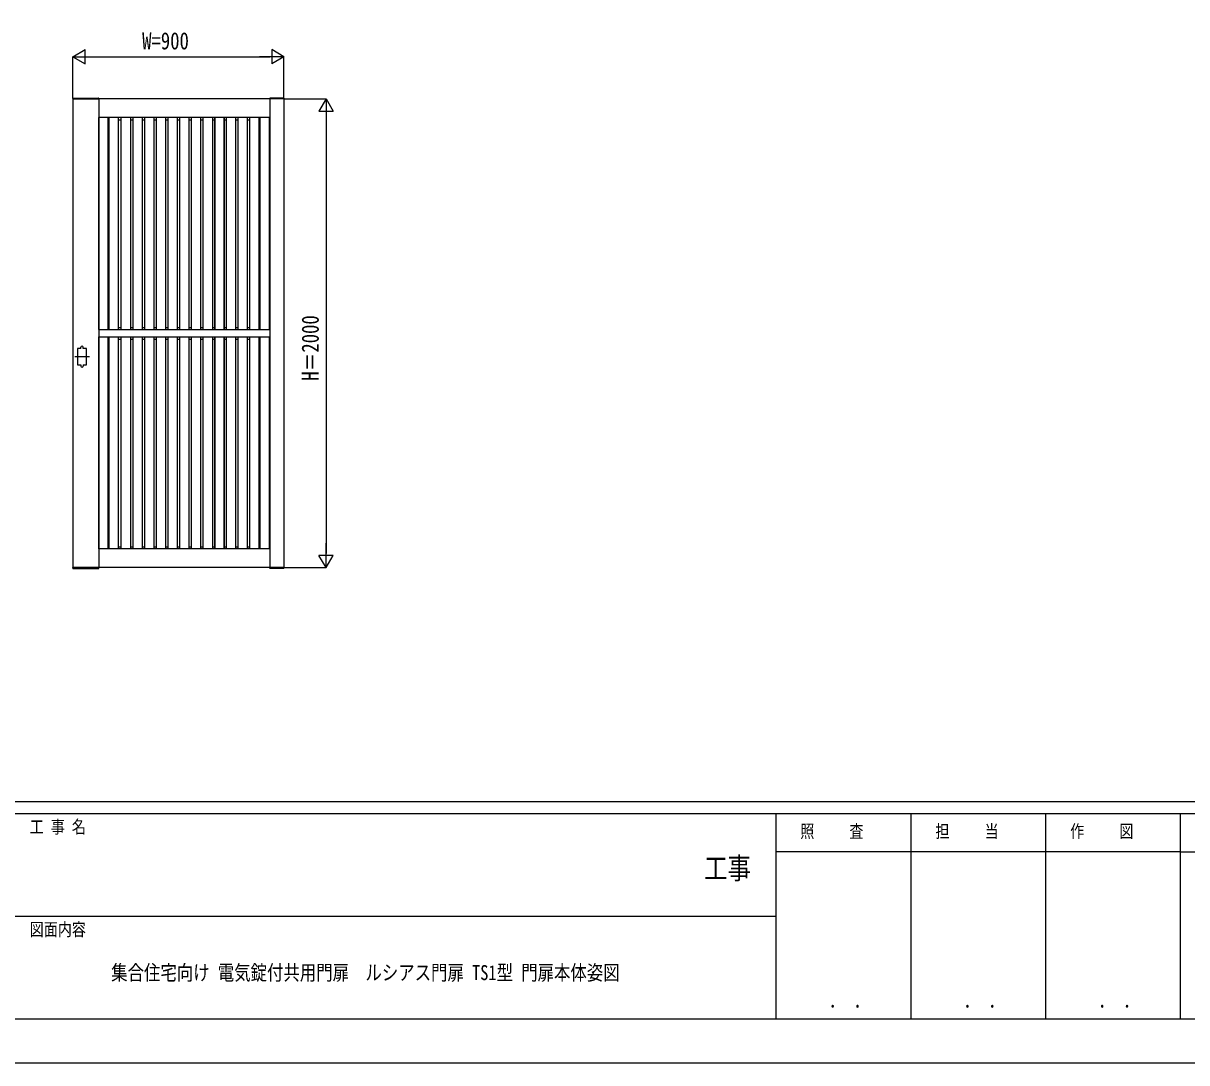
# Model space of a CAD drawing. Units: millimetres, scale not verified. Extents: x -10512 to 10512, y -7425 to 7425.
# Drawn here: x 26 to 4990, y -7425 to -2990 of the extents above; entities that cross this region are included whole.
import ezdxf
from ezdxf.enums import TextEntityAlignment as Align

# ---------------------------------------------------------------- set-up
doc = ezdxf.new("R2010")
doc.units = ezdxf.units.MM
doc.header["$LTSCALE"] = 30
for name, color, linetype in [('0-1_USER1', 3, 'Continuous'), ('0-2_YKK_A1', 4, 'Continuous'), ('0-3_YKK_D', 6, 'Continuous'), ('0-4_YKK_ZWAK', 7, 'Continuous')]:
    doc.layers.add(name, color=color, linetype=linetype)
doc.styles.add('ＭＳ ゴシック', font='')
doc.styles.get('ＭＳ ゴシック').set_extended_font_data('MS Gothic')

msp = doc.modelspace()

# ---------------------------------------------------------------- linework, layer by layer
at = {"layer": '0-2_YKK_A1'}
for p, q in [((237.18, -3309.95), (237.05, -3312.5)), ((237.05, -3312.5), (348.05, -3312.5)), ((237.55, -3312.5), (237.55, -5312.5)), ((1137.55, -3312.5), (237.55, -3312.5)), ((238.18, -3309), (346.92, -3309)), ((347.55, -3312.5), (347.55, -5312.5)), ((347.92, -3309.95), (348.05, -3312.5)), ((1077.18, -3309.95), (1077.05, -3312.5)), ((1138.05, -3312.5), (1077.05, -3312.5)), ((1077.55, -3312.5), (1077.55, -5312.5)), ((1136.92, -3309), (1078.18, -3309)), ((1137.55, -3312.5), (1137.55, -5312.5)), ((1137.92, -3309.95), (1138.05, -3312.5)), ((1077.55, -3392.5), (347.55, -3392.5)), ((347.55, -3401.6), (348.35, -3401.6)), ((348.35, -4297), (348.35, -3392.5)), ((388.35, -4297), (388.35, -3392.5)), ((388.35, -3401.6), (392.55, -3401.6)), ((392.55, -4297), (392.55, -3392.5)), ((432.55, -4297), (432.55, -3392.5)), ((432.55, -3401.6), (442.55, -3401.6)), ((442.55, -3392.5), (442.55, -4297)), ((482.55, -3392.5), (482.55, -4297)), ((482.55, -3401.6), (492.55, -3401.6)), ((492.55, -3392.5), (492.55, -4297)), ((532.55, -3392.5), (532.55, -4297)), ((532.55, -3401.6), (542.55, -3401.6)), ((542.55, -3392.5), (542.55, -4297)), ((582.55, -3392.5), (582.55, -4297)), ((582.55, -3401.6), (592.55, -3401.6)), ((592.55, -3392.5), (592.55, -4297)), ((632.55, -3392.5), (632.55, -4297)), ((632.55, -3401.6), (642.55, -3401.6)), ((642.55, -3392.5), (642.55, -4297)), ((682.55, -3392.5), (682.55, -4297)), ((682.55, -3401.6), (692.55, -3401.6)), ((692.55, -3392.5), (692.55, -4297)), ((732.55, -3392.5), (732.55, -4297)), ((732.55, -3401.6), (742.55, -3401.6)), ((742.55, -3392.5), (742.55, -4297)), ((782.55, -3392.5), (782.55, -4297)), ((782.55, -3401.6), (792.55, -3401.6)), ((792.55, -3392.5), (792.55, -4297)), ((832.55, -3392.5), (832.55, -4297)), ((832.55, -3401.6), (842.55, -3401.6)), ((842.55, -3392.5), (842.55, -4297)), ((842.55, -4297), (842.55, -3392.5)), ((882.55, -3392.5), (882.55, -4297)), ((882.55, -4297), (882.55, -3392.5)), ((882.55, -3401.6), (892.55, -3401.6)), ((892.55, -4297), (892.55, -3392.5)), ((932.55, -4297), (932.55, -3392.5)), ((932.55, -3401.6), (942.55, -3401.6)), ((942.55, -4297), (942.55, -3392.5)), ((982.55, -4297), (982.55, -3392.5)), ((982.55, -3401.6), (992.55, -3401.6)), ((992.55, -4297), (992.55, -3392.5)), ((1032.55, -4297), (1032.55, -3392.5)), ((1032.55, -3401.6), (1036.75, -3401.6)), ((1036.75, -4297), (1036.75, -3392.5)), ((1076.75, -4297), (1076.75, -3392.5)), ((1076.75, -3401.6), (1077.55, -3401.6)), ((347.55, -4288.5), (348.35, -4288.5)), ((347.55, -4297), (1077.55, -4297)), ((388.35, -4288.5), (392.55, -4288.5)), ((432.55, -4288.5), (442.55, -4288.5)), ((482.55, -4288.5), (492.55, -4288.5)), ((532.55, -4288.5), (542.55, -4288.5)), ((582.55, -4288.5), (592.55, -4288.5)), ((632.55, -4288.5), (642.55, -4288.5)), ((682.55, -4288.5), (692.55, -4288.5)), ((732.55, -4288.5), (742.55, -4288.5)), ((782.55, -4288.5), (792.55, -4288.5)), ((832.55, -4288.5), (842.55, -4288.5)), ((882.55, -4288.5), (892.55, -4288.5)), ((932.55, -4288.5), (942.55, -4288.5)), ((982.55, -4288.5), (992.55, -4288.5)), ((1032.55, -4288.5), (1036.75, -4288.5)), ((1076.75, -4288.5), (1077.55, -4288.5)), ((347.55, -4328), (1077.55, -4328)), ((347.55, -4337.1), (348.35, -4337.1)), ((348.35, -5232.5), (348.35, -4328)), ((388.35, -5232.5), (388.35, -4328)), ((388.35, -4337.1), (392.55, -4337.1)), ((392.55, -5232.5), (392.55, -4328)), ((432.55, -5232.5), (432.55, -4328)), ((432.55, -4337.1), (442.55, -4337.1)), ((442.55, -4328), (442.55, -5232.5)), ((482.55, -4328), (482.55, -5232.5)), ((482.55, -4337.1), (492.55, -4337.1)), ((492.55, -4328), (492.55, -5232.5)), ((532.55, -4328), (532.55, -5232.5)), ((532.55, -4337.1), (542.55, -4337.1)), ((542.55, -4328), (542.55, -5232.5)), ((582.55, -4328), (582.55, -5232.5)), ((582.55, -4337.1), (592.55, -4337.1)), ((592.55, -4328), (592.55, -5232.5)), ((632.55, -4328), (632.55, -5232.5)), ((632.55, -4337.1), (642.55, -4337.1)), ((642.55, -4328), (642.55, -5232.5)), ((682.55, -4328), (682.55, -5232.5)), ((682.55, -4337.1), (692.55, -4337.1)), ((692.55, -4328), (692.55, -5232.5)), ((732.55, -4328), (732.55, -5232.5)), ((732.55, -4337.1), (742.55, -4337.1)), ((742.55, -4328), (742.55, -5232.5)), ((782.55, -4328), (782.55, -5232.5)), ((782.55, -4337.1), (792.55, -4337.1)), ((792.55, -4328), (792.55, -5232.5)), ((832.55, -4328), (832.55, -5232.5)), ((832.55, -4337.1), (842.55, -4337.1)), ((842.55, -4328), (842.55, -5232.5)), ((842.55, -5232.5), (842.55, -4328)), ((882.55, -4328), (882.55, -5232.5)), ((882.55, -5232.5), (882.55, -4328)), ((882.55, -4337.1), (892.55, -4337.1)), ((892.55, -5232.5), (892.55, -4328)), ((932.55, -5232.5), (932.55, -4328)), ((932.55, -4337.1), (942.55, -4337.1)), ((942.55, -5232.5), (942.55, -4328)), ((982.55, -5232.5), (982.55, -4328)), ((982.55, -4337.1), (992.55, -4337.1)), ((992.55, -5232.5), (992.55, -4328)), ((1032.55, -5232.5), (1032.55, -4328)), ((1032.55, -4337.1), (1036.75, -4337.1)), ((1036.75, -5232.5), (1036.75, -4328)), ((1076.75, -5232.5), (1076.75, -4328)), ((1076.75, -4337.1), (1077.55, -4337.1)), ((308.05, -4412.5), (245.05, -4412.5)), ((271.55, -4377.5), (271.55, -4372.5)), ((281.55, -4377.5), (281.55, -4372.5)), ((271.55, -4447.5), (271.55, -4452.5)), ((281.55, -4447.5), (281.55, -4452.5)), ((347.55, -5224), (348.35, -5224)), ((1077.55, -5232.5), (347.55, -5232.5)), ((388.35, -5224), (392.55, -5224)), ((432.55, -5224), (442.55, -5224)), ((482.55, -5224), (492.55, -5224)), ((532.55, -5224), (542.55, -5224)), ((582.55, -5224), (592.55, -5224)), ((632.55, -5224), (642.55, -5224)), ((682.55, -5224), (692.55, -5224)), ((732.55, -5224), (742.55, -5224)), ((782.55, -5224), (792.55, -5224)), ((832.55, -5224), (842.55, -5224)), ((882.55, -5224), (892.55, -5224)), ((932.55, -5224), (942.55, -5224)), ((982.55, -5224), (992.55, -5224)), ((1032.55, -5224), (1036.75, -5224)), ((1076.75, -5224), (1077.55, -5224)), ((237.05, -5312.5), (348.05, -5312.5)), ((237.18, -5315.05), (237.05, -5312.5)), ((1137.55, -5312.5), (237.55, -5312.5)), ((238.18, -5316), (346.92, -5316)), ((347.92, -5315.05), (348.05, -5312.5)), ((1138.05, -5312.5), (1077.05, -5312.5)), ((1077.18, -5315.05), (1077.05, -5312.5)), ((1136.92, -5316), (1078.18, -5316)), ((1137.92, -5315.05), (1138.05, -5312.5))]:
    msp.add_line(p, q, dxfattribs=at)
for points in [[(271.55, -4377.5), (257.55, -4377.5), (257.55, -4447.5), (271.55, -4447.5)], [(281.55, -4447.5), (295.55, -4447.5), (295.55, -4377.5), (281.55, -4377.5)]]:
    msp.add_lwpolyline(points, dxfattribs=at)
for centre, radius, start, end in [((238.18, -3310), 1, 90, 177), ((346.92, -3310), 1, 3, 90), ((1078.18, -3310), 1, 90, 177), ((1136.92, -3310), 1, 3, 90), ((276.55, -4372.5), 5, 0, 180), ((276.55, -4452.5), 5, 180, 0), ((238.18, -5315), 1, 183, 270), ((346.92, -5315), 1, 270, 357), ((1078.18, -5315), 1, 183, 270), ((1136.92, -5315), 1, 270, 357)]:
    msp.add_arc(centre, radius, start, end, dxfattribs=at)
at = {"layer": '0-3_YKK_D'}
for p, q in [((237.55, -3132.5), (289.51, -3102.5)), ((289.51, -3162.5), (289.51, -3102.5)), ((1137.55, -3132.5), (1085.59, -3102.5)), ((1085.59, -3102.5), (1085.59, -3162.5)), ((237.55, -3310.5), (237.55, -3131.5)), ((237.55, -3132.5), (289.51, -3162.5)), ((237.55, -3132.5), (341.47, -3132.5)), ((297.55, -3132.5), (1077.55, -3132.5)), ((1137.55, -3132.5), (1033.63, -3132.5)), ((1137.55, -3132.5), (1085.59, -3162.5)), ((1137.55, -3310.5), (1137.55, -3131.5)), ((1139.55, -3312.5), (1318.55, -3312.5)), ((1317.55, -3312.5), (1287.55, -3364.46)), ((1317.55, -3312.5), (1347.55, -3364.46)), ((1317.55, -3312.5), (1317.55, -3416.42)), ((1287.55, -3364.46), (1347.55, -3364.46)), ((1317.55, -3372.5), (1317.55, -5252.5)), ((1317.55, -5312.5), (1317.55, -5208.58)), ((1317.55, -5312.5), (1287.55, -5260.54)), ((1347.55, -5260.54), (1287.55, -5260.54)), ((1317.55, -5312.5), (1347.55, -5260.54)), ((1139.55, -5312.5), (1318.55, -5312.5))]:
    msp.add_line(p, q, dxfattribs=at)
at = {"layer": '0-4_YKK_ZWAK'}
for p, q in [((9737.55, -6312.5), (-9762.45, -6312.5)), ((3237.55, -6362.5), (-12.45, -6362.5)), ((3812.55, -6362.5), (3812.55, -7237.5)), ((4387.55, -6362.5), (4387.55, -7237.5)), ((4962.55, -6362.5), (4962.55, -7237.5)), ((5462.55, -6362.5), (4962.55, -6362.5)), ((4962.55, -6525), (3237.55, -6525)), ((4962.55, -6525), (5462.55, -6525)), ((-12.45, -6800), (3237.55, -6800)), ((-12.45, -7237.5), (3237.55, -7237.5)), ((3237.55, -7237.5), (4962.55, -7237.5)), ((4962.55, -7237.5), (5462.55, -7237.5))]:
    msp.add_line(p, q, dxfattribs=at)
msp.add_lwpolyline([(-10512.5, -7425), (10512.5, -7425), (10512.5, 7425), (-10512.5, 7425)], close=True, dxfattribs=at)
msp.add_lwpolyline([(4962.55, -6362.5), (3237.55, -6362.5), (3237.55, -7237.5)], dxfattribs=at)

# ---------------------------------------------------------------- texts
at = {"layer": '0-1_USER1', "style": 'ＭＳ ゴシック', "width": 0.8}
msp.add_text('集合住宅向け 電気錠付共用門扉\u3000ルシアス門扉 TS1型 門扉本体姿図', height=64.15, dxfattribs=at).set_placement((400.77, -7091.81), align=Align.BOTTOM_LEFT)
at = {"layer": '0-3_YKK_D', "style": 'ＭＳ ゴシック', "width": 0.8}
msp.add_text('W=900', height=73.31, dxfattribs=at).set_placement((532.88, -3123.5), align=Align.BOTTOM_LEFT)
msp.add_text('H＝2000', height=73.31, rotation=90, dxfattribs=at).set_placement((1308.55, -4515.17), align=Align.BOTTOM_LEFT)
at = {"layer": '0-4_YKK_ZWAK', "style": 'ＭＳ ゴシック', "width": 0.8}
for s, height, p in [('工 事 名', 54.99, (53.17, -6462.5)), ('照     査', 54.99, (3341.05, -6481.25)), ('担     当', 54.99, (3918.05, -6481.25)), ('作     図', 54.99, (4493.05, -6481.25)), ('工事', 91.64, (2930.83, -6668.66)), ('図面内容', 54.99, (53.17, -6900)), ('． ．', 64.79, (3462.5, -7210.88)), ('． ．', 64.79, (4037.5, -7210.88)), ('． ．', 64.79, (4612.5, -7210.88))]:
    msp.add_text(s, height=height, dxfattribs=at).set_placement(p, align=Align.BOTTOM_LEFT)

doc.saveas('drawing.dxf')
